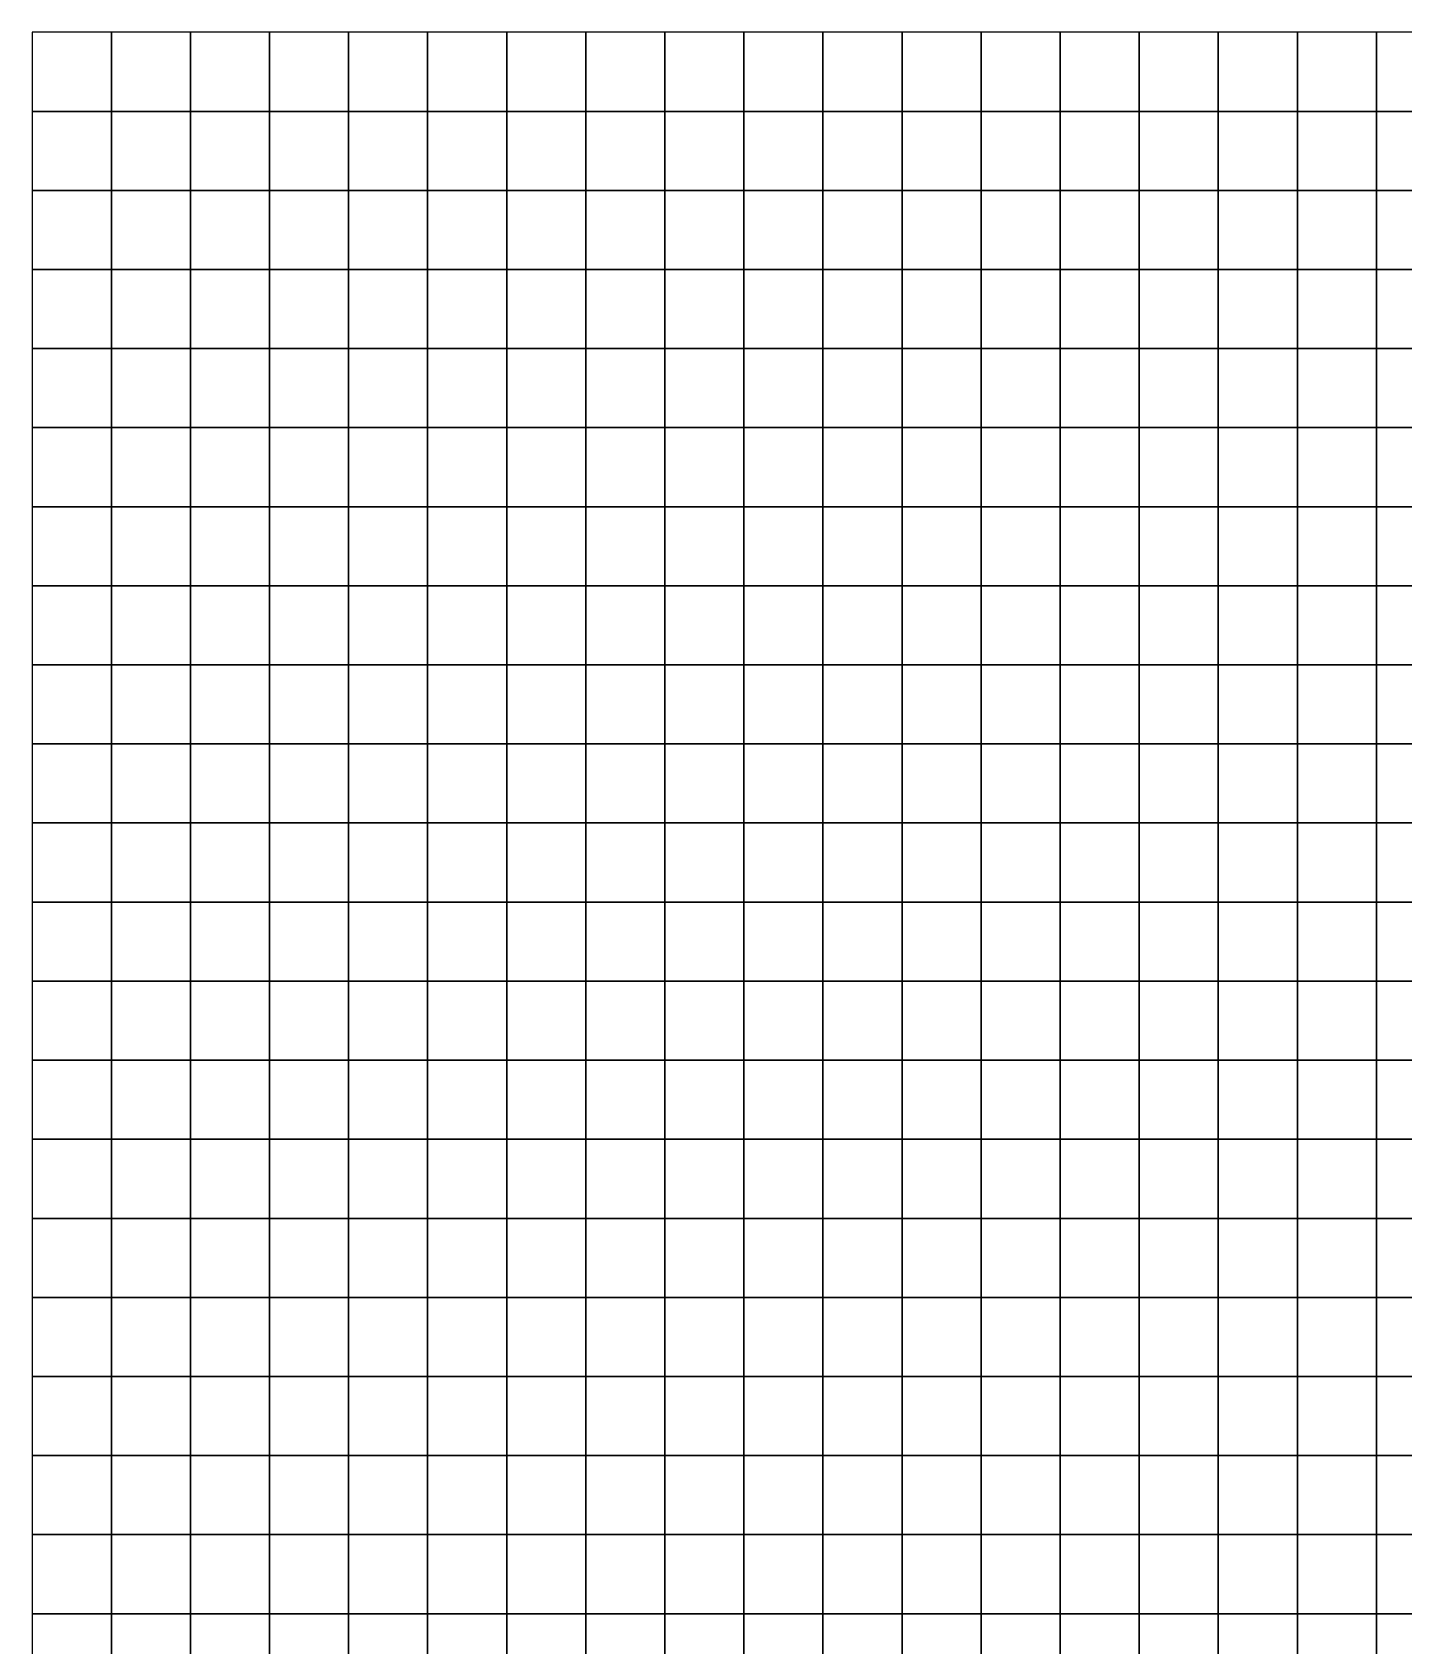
# Model space of a CAD drawing. Header units: metres. Extents: x 0 to 700, y 0 to 800.
# Drawn here: x 0 to 173.4, y 596 to 800 of the extents above; entities that cross this region are included whole.
import ezdxf

# ---------------------------------------------------------------- set-up
doc = ezdxf.new("R2010")
doc.units = ezdxf.units.M

msp = doc.modelspace()

# ---------------------------------------------------------------- linework, layer by layer
at = {"layer": 'C2'}
for points in [[(0, 790, -323.07), (10, 790, -322.09), (10, 800, -317.81), (0, 800, -318.7)], [(10, 790, -322.09), (20, 790, -321.39), (20, 800, -317.08), (10, 800, -317.81)], [(20, 790, -321.39), (30, 790, -320.22), (30, 800, -316.12), (20, 800, -317.08)], [(30, 790, -320.22), (40, 790, -318.38), (40, 800, -314.7), (30, 800, -316.12)], [(40, 790, -318.38), (50, 790, -317.41), (50, 800, -314.04), (40, 800, -314.7)], [(50, 790, -317.41), (60, 790, -318.21), (60, 800, -314.97), (50, 800, -314.04)], [(60, 790, -318.21), (70, 790, -319.99), (70, 800, -316.62), (60, 800, -314.97)], [(70, 790, -319.99), (80, 790, -320.83), (80, 800, -317.73), (70, 800, -316.62)], [(80, 790, -320.83), (90, 790, -321.17), (90, 800, -318.7), (80, 800, -317.73)], [(90, 790, -321.17), (100, 790, -322.28), (100, 800, -320.31), (90, 800, -318.7)], [(100, 790, -322.28), (110, 790, -324.75), (110, 800, -322.98), (100, 800, -320.31)], [(110, 790, -324.75), (120, 790, -327.83), (120, 800, -326.14), (110, 800, -322.98)], [(120, 790, -327.83), (130, 790, -329.39), (130, 800, -328.05), (120, 800, -326.14)], [(130, 790, -329.39), (140, 790, -329.65), (140, 800, -329.06), (130, 800, -328.05)], [(140, 790, -329.65), (150, 790, -330.31), (150, 800, -330.25), (140, 800, -329.06)], [(150, 790, -330.31), (160, 790, -331.48), (160, 800, -331.71), (150, 800, -330.25)], [(160, 790, -331.48), (170, 790, -332.62), (170, 800, -333.09), (160, 800, -331.71)], [(170, 790, -332.62), (180, 790, -332.88), (180, 800, -333.61), (170, 800, -333.09)], [(0, 780, -326.43), (10, 780, -325.49), (10, 790, -322.09), (0, 790, -323.07)], [(10, 780, -325.49), (20, 780, -324.78), (20, 790, -321.39), (10, 790, -322.09)], [(20, 780, -324.78), (30, 780, -323.49), (30, 790, -320.22), (20, 790, -321.39)], [(30, 780, -323.49), (40, 780, -321.44), (40, 790, -318.38), (30, 790, -320.22)], [(40, 780, -321.44), (50, 780, -320.14), (50, 790, -317.41), (40, 790, -318.38)], [(50, 780, -320.14), (60, 780, -320.52), (60, 790, -318.21), (50, 790, -317.41)], [(60, 780, -320.52), (70, 780, -321.88), (70, 790, -319.99), (60, 790, -318.21)], [(70, 780, -321.88), (80, 780, -322.34), (80, 790, -320.83), (70, 790, -319.99)], [(80, 780, -322.34), (90, 780, -322.22), (90, 790, -321.17), (80, 790, -320.83)], [(90, 780, -322.22), (100, 780, -322.88), (100, 790, -322.28), (90, 790, -321.17)], [(100, 780, -322.88), (110, 780, -324.94), (110, 790, -324.75), (100, 790, -322.28)], [(110, 780, -324.94), (120, 780, -328.07), (120, 790, -327.83), (110, 790, -324.75)], [(120, 780, -328.07), (130, 780, -329.34), (130, 790, -329.39), (120, 790, -327.83)], [(130, 780, -329.34), (140, 780, -329.29), (140, 790, -329.65), (130, 790, -329.39)], [(140, 780, -329.29), (150, 780, -329.58), (150, 790, -330.31), (140, 790, -329.65)], [(150, 780, -329.58), (160, 780, -330.46), (160, 790, -331.48), (150, 790, -330.31)], [(160, 780, -330.46), (170, 780, -331.45), (170, 790, -332.62), (160, 790, -331.48)], [(170, 780, -331.45), (180, 780, -331.56), (180, 790, -332.88), (170, 790, -332.62)], [(0, 770, -330.82), (10, 770, -329.79), (10, 780, -325.49), (0, 780, -326.43)], [(10, 770, -329.79), (20, 770, -329.12), (20, 780, -324.78), (10, 780, -325.49)], [(20, 770, -329.12), (30, 770, -327.64), (30, 780, -323.49), (20, 780, -324.78)], [(30, 770, -327.64), (40, 770, -325.18), (40, 780, -321.44), (30, 780, -323.49)], [(40, 770, -325.18), (50, 770, -323.54), (50, 780, -320.14), (40, 780, -321.44)], [(50, 770, -323.54), (60, 770, -323.72), (60, 780, -320.52), (50, 780, -320.14)], [(60, 770, -323.72), (70, 770, -325.09), (70, 780, -321.88), (60, 780, -320.52)], [(70, 770, -325.09), (80, 770, -325.22), (80, 780, -322.34), (70, 780, -321.88)], [(80, 770, -325.22), (90, 770, -324.48), (90, 780, -322.22), (80, 780, -322.34)], [(90, 770, -324.48), (100, 770, -324.69), (100, 780, -322.88), (90, 780, -322.22)], [(100, 770, -324.69), (110, 770, -326.51), (110, 780, -324.94), (100, 780, -322.88)], [(110, 770, -326.51), (120, 770, -329.59), (120, 780, -328.07), (110, 780, -324.94)], [(120, 770, -329.59), (130, 770, -330.57), (130, 780, -329.34), (120, 780, -328.07)], [(130, 770, -330.57), (140, 770, -329.88), (140, 780, -329.29), (130, 780, -329.34)], [(140, 770, -329.88), (150, 770, -329.68), (150, 780, -329.58), (140, 780, -329.29)], [(150, 770, -329.68), (160, 770, -330.16), (160, 780, -330.46), (150, 780, -329.58)], [(160, 770, -330.16), (170, 770, -330.84), (170, 780, -331.45), (160, 780, -330.46)], [(170, 770, -330.84), (180, 770, -330.63), (180, 780, -331.56), (170, 780, -331.45)], [(0, 760, -334.93), (10, 760, -333.85), (10, 770, -329.79), (0, 770, -330.82)], [(10, 760, -333.85), (20, 760, -333.24), (20, 770, -329.12), (10, 770, -329.79)], [(20, 760, -333.24), (30, 760, -331.61), (30, 770, -327.64), (20, 770, -329.12)], [(30, 760, -331.61), (40, 760, -328.76), (40, 770, -325.18), (30, 770, -327.64)], [(40, 760, -328.76), (50, 760, -326.82), (50, 770, -323.54), (40, 770, -325.18)], [(50, 760, -326.82), (60, 760, -326.87), (60, 770, -323.72), (50, 770, -323.54)], [(60, 760, -326.87), (70, 760, -328.24), (70, 770, -325.09), (60, 770, -323.72)], [(70, 760, -328.24), (80, 760, -328.1), (80, 770, -325.22), (70, 770, -325.09)], [(80, 760, -328.1), (90, 760, -326.88), (90, 770, -324.48), (80, 770, -325.22)], [(90, 760, -326.88), (100, 760, -326.76), (100, 770, -324.69), (90, 770, -324.48)], [(100, 760, -326.76), (110, 760, -328.46), (110, 770, -326.51), (100, 770, -324.69)], [(110, 760, -328.46), (120, 760, -331.5), (120, 770, -329.59), (110, 770, -326.51)], [(120, 760, -331.5), (130, 760, -332.25), (130, 770, -330.57), (120, 770, -329.59)], [(130, 760, -332.25), (140, 760, -331.07), (140, 770, -329.88), (130, 770, -330.57)], [(140, 760, -331.07), (150, 760, -330.4), (150, 770, -329.68), (140, 770, -329.88)], [(150, 760, -330.4), (160, 760, -330.39), (160, 770, -330.16), (150, 770, -329.68)], [(160, 760, -330.39), (170, 760, -330.57), (170, 770, -330.84), (160, 770, -330.16)], [(170, 760, -330.57), (180, 760, -329.92), (180, 770, -330.63), (170, 770, -330.84)], [(0, 750, -335.58), (10, 750, -334.79), (10, 760, -333.85), (0, 760, -334.93)], [(10, 750, -334.79), (20, 750, -334.62), (20, 760, -333.24), (10, 760, -333.85)], [(20, 750, -334.62), (30, 750, -333.22), (30, 760, -331.61), (20, 760, -333.24)], [(30, 750, -333.22), (40, 750, -330.43), (40, 760, -328.76), (30, 760, -331.61)], [(40, 750, -330.43), (50, 750, -328.4), (50, 760, -326.82), (40, 760, -328.76)], [(50, 750, -328.4), (60, 750, -328.28), (60, 760, -326.87), (50, 760, -326.82)], [(60, 750, -328.28), (70, 750, -329.54), (70, 760, -328.24), (60, 760, -326.87)], [(70, 750, -329.54), (80, 750, -329.06), (80, 760, -328.1), (70, 760, -328.24)], [(80, 750, -329.06), (90, 750, -327.49), (90, 760, -326.88), (80, 760, -328.1)], [(90, 750, -327.49), (100, 750, -327.25), (100, 760, -326.76), (90, 760, -326.88)], [(100, 750, -327.25), (110, 750, -328.95), (110, 760, -328.46), (100, 760, -326.76)], [(110, 750, -328.95), (120, 750, -332.05), (120, 760, -331.5), (110, 760, -328.46)], [(120, 750, -332.05), (130, 750, -332.77), (130, 760, -332.25), (120, 760, -331.5)], [(130, 750, -332.77), (140, 750, -331.45), (140, 760, -331.07), (130, 760, -332.25)], [(140, 750, -331.45), (150, 750, -330.68), (150, 760, -330.4), (140, 760, -331.07)], [(150, 750, -330.68), (160, 750, -330.33), (160, 760, -330.39), (150, 760, -330.4)], [(160, 750, -330.33), (170, 750, -330.09), (170, 760, -330.57), (160, 760, -330.39)], [(170, 750, -330.09), (180, 750, -329.07), (180, 760, -329.92), (170, 760, -330.57)], [(0, 740, -334.56), (10, 740, -334.02), (10, 750, -334.79), (0, 750, -335.58)], [(10, 740, -334.02), (20, 740, -334.23), (20, 750, -334.62), (10, 750, -334.79)], [(20, 740, -334.23), (30, 740, -333.05), (30, 750, -333.22), (20, 750, -334.62)], [(30, 740, -333.05), (40, 740, -330.55), (40, 750, -330.43), (30, 750, -333.22)], [(40, 740, -330.55), (50, 740, -328.61), (50, 750, -328.4), (40, 750, -330.43)], [(50, 740, -328.61), (60, 740, -328.32), (60, 750, -328.28), (50, 750, -328.4)], [(60, 740, -328.32), (70, 740, -329.32), (70, 750, -329.54), (60, 750, -328.28)], [(70, 740, -329.32), (80, 740, -328.64), (80, 750, -329.06), (70, 750, -329.54)], [(80, 740, -328.64), (90, 740, -326.9), (90, 750, -327.49), (80, 750, -329.06)], [(90, 740, -326.9), (100, 740, -326.66), (100, 750, -327.25), (90, 750, -327.49)], [(100, 740, -326.66), (110, 740, -328.2), (110, 750, -328.95), (100, 750, -327.25)], [(110, 740, -328.2), (120, 740, -331.34), (120, 750, -332.05), (110, 750, -328.95)], [(120, 740, -331.34), (130, 740, -332), (130, 750, -332.77), (120, 750, -332.05)], [(130, 740, -332), (140, 740, -330.72), (140, 750, -331.45), (130, 750, -332.77)], [(140, 740, -330.72), (150, 740, -329.96), (150, 750, -330.68), (140, 750, -331.45)], [(150, 740, -329.96), (160, 740, -329.36), (160, 750, -330.33), (150, 750, -330.68)], [(160, 740, -329.36), (170, 740, -328.88), (170, 750, -330.09), (160, 750, -330.33)], [(170, 740, -328.88), (180, 740, -327.64), (180, 750, -329.07), (170, 750, -330.09)], [(0, 730, -331.77), (10, 730, -331.35), (10, 740, -334.02), (0, 740, -334.56)], [(10, 730, -331.35), (20, 730, -331.5), (20, 740, -334.23), (10, 740, -334.02)], [(20, 730, -331.5), (30, 730, -330.49), (30, 740, -333.05), (20, 740, -334.23)], [(30, 730, -330.49), (40, 730, -328.38), (40, 740, -330.55), (30, 740, -333.05)], [(40, 730, -328.38), (50, 730, -326.67), (50, 740, -328.61), (40, 740, -330.55)], [(50, 730, -326.67), (60, 730, -326.22), (60, 740, -328.32), (50, 740, -328.61)], [(60, 730, -326.22), (70, 730, -327.17), (70, 740, -329.32), (60, 740, -328.32)], [(70, 730, -327.17), (80, 730, -326.5), (80, 740, -328.64), (70, 740, -329.32)], [(80, 730, -326.5), (90, 730, -325.12), (90, 740, -326.9), (80, 740, -328.64)], [(90, 730, -325.12), (100, 730, -325.01), (100, 740, -326.66), (90, 740, -326.9)], [(100, 730, -325.01), (110, 730, -326.29), (110, 740, -328.2), (100, 740, -326.66)], [(110, 730, -326.29), (120, 730, -329.54), (120, 740, -331.34), (110, 740, -328.2)], [(120, 730, -329.54), (130, 730, -330.12), (130, 740, -332), (120, 740, -331.34)], [(130, 730, -330.12), (140, 730, -328.77), (140, 740, -330.72), (130, 740, -332)], [(140, 730, -328.77), (150, 730, -328.12), (150, 740, -329.96), (140, 740, -330.72)], [(150, 730, -328.12), (160, 730, -327.42), (160, 740, -329.36), (150, 740, -329.96)], [(160, 730, -327.42), (170, 730, -326.92), (170, 740, -328.88), (160, 740, -329.36)], [(170, 730, -326.92), (180, 730, -325.68), (180, 740, -327.64), (170, 740, -328.88)], [(0, 720, -328.87), (10, 720, -328.64), (10, 730, -331.35), (0, 730, -331.77)], [(10, 720, -328.64), (20, 720, -329), (20, 730, -331.5), (10, 730, -331.35)], [(20, 720, -329), (30, 720, -328.26), (30, 730, -330.49), (20, 730, -331.5)], [(30, 720, -328.26), (40, 720, -326.63), (40, 730, -328.38), (30, 730, -330.49)], [(40, 720, -326.63), (50, 720, -325.27), (50, 730, -326.67), (40, 730, -328.38)], [(50, 720, -325.27), (60, 720, -324.97), (60, 730, -326.22), (50, 730, -326.67)], [(60, 720, -324.97), (70, 720, -325.92), (70, 730, -327.17), (60, 730, -326.22)], [(70, 720, -325.92), (80, 720, -325.36), (80, 730, -326.5), (70, 730, -327.17)], [(80, 720, -325.36), (90, 720, -324.2), (90, 730, -325.12), (80, 730, -326.5)], [(90, 720, -324.2), (100, 720, -324.26), (100, 730, -325.01), (90, 730, -325.12)], [(100, 720, -324.26), (110, 720, -325.45), (110, 730, -326.29), (100, 730, -325.01)], [(110, 720, -325.45), (120, 720, -328.67), (120, 730, -329.54), (110, 730, -326.29)], [(120, 720, -328.67), (130, 720, -329.27), (130, 730, -330.12), (120, 730, -329.54)], [(130, 720, -329.27), (140, 720, -328.04), (140, 730, -328.77), (130, 730, -330.12)], [(140, 720, -328.04), (150, 720, -327.43), (150, 730, -328.12), (140, 730, -328.77)], [(150, 720, -327.43), (160, 720, -326.59), (160, 730, -327.42), (150, 730, -328.12)], [(160, 720, -326.59), (170, 720, -325.99), (170, 730, -326.92), (160, 730, -327.42)], [(170, 720, -325.99), (180, 720, -324.66), (180, 730, -325.68), (170, 730, -326.92)], [(0, 710, -326.83), (10, 710, -326.7), (10, 720, -328.64), (0, 720, -328.87)], [(10, 710, -326.7), (20, 710, -327.29), (20, 720, -329), (10, 720, -328.64)], [(20, 710, -327.29), (30, 710, -326.85), (30, 720, -328.26), (20, 720, -329)], [(30, 710, -326.85), (40, 710, -325.6), (40, 720, -326.63), (30, 720, -328.26)], [(40, 710, -325.6), (50, 710, -324.78), (50, 720, -325.27), (40, 720, -326.63)], [(50, 710, -324.78), (60, 710, -325.06), (60, 720, -324.97), (50, 720, -325.27)], [(60, 710, -325.06), (70, 710, -326.61), (70, 720, -325.92), (60, 720, -324.97)], [(70, 710, -326.61), (80, 710, -326.37), (80, 720, -325.36), (70, 720, -325.92)], [(80, 710, -326.37), (90, 710, -325.43), (90, 720, -324.2), (80, 720, -325.36)], [(90, 710, -325.43), (100, 710, -325.65), (100, 720, -324.26), (90, 720, -324.2)], [(100, 710, -325.65), (110, 710, -326.92), (110, 720, -325.45), (100, 720, -324.26)], [(110, 710, -326.92), (120, 710, -329.81), (120, 720, -328.67), (110, 720, -325.45)], [(120, 710, -329.81), (130, 710, -330.34), (130, 720, -329.27), (120, 720, -328.67)], [(130, 710, -330.34), (140, 710, -328.94), (140, 720, -328.04), (130, 720, -329.27)], [(140, 710, -328.94), (150, 710, -328.21), (150, 720, -327.43), (140, 720, -328.04)], [(150, 710, -328.21), (160, 710, -327.17), (160, 720, -326.59), (150, 720, -327.43)], [(160, 710, -327.17), (170, 710, -326.22), (170, 720, -325.99), (160, 720, -326.59)], [(170, 710, -326.22), (180, 710, -324.59), (180, 720, -324.66), (170, 720, -325.99)], [(0, 700, -323.54), (10, 700, -323.6), (10, 710, -326.7), (0, 710, -326.83)], [(10, 700, -323.6), (20, 700, -324.41), (20, 710, -327.29), (10, 710, -326.7)], [(20, 700, -324.41), (30, 700, -324.41), (30, 710, -326.85), (20, 710, -327.29)], [(30, 700, -324.41), (40, 700, -323.81), (40, 710, -325.6), (30, 710, -326.85)], [(40, 700, -323.81), (50, 700, -323.6), (50, 710, -324.78), (40, 710, -325.6)], [(50, 700, -323.6), (60, 700, -324.33), (60, 710, -325.06), (50, 710, -324.78)], [(60, 700, -324.33), (70, 700, -326.05), (70, 710, -326.61), (60, 710, -325.06)], [(70, 700, -326.05), (80, 700, -326.22), (80, 710, -326.37), (70, 710, -326.61)], [(80, 700, -326.22), (90, 700, -325.69), (90, 710, -325.43), (80, 710, -326.37)], [(90, 700, -325.69), (100, 700, -326.11), (100, 710, -325.65), (90, 710, -325.43)], [(100, 700, -326.11), (110, 700, -327.34), (110, 710, -326.92), (100, 710, -325.65)], [(110, 700, -327.34), (120, 700, -329.94), (120, 710, -329.81), (110, 710, -326.92)], [(120, 700, -329.94), (130, 700, -330.48), (130, 710, -330.34), (120, 710, -329.81)], [(130, 700, -330.48), (140, 700, -329.35), (140, 710, -328.94), (130, 710, -330.34)], [(140, 700, -329.35), (150, 700, -328.63), (150, 710, -328.21), (140, 710, -328.94)], [(150, 700, -328.63), (160, 700, -327.53), (160, 710, -327.17), (150, 710, -328.21)], [(160, 700, -327.53), (170, 700, -326.34), (170, 710, -326.22), (160, 710, -327.17)], [(170, 700, -326.34), (180, 700, -324.63), (180, 710, -324.59), (170, 710, -326.22)], [(0, 690, -320.28), (10, 690, -320.51), (10, 700, -323.6), (0, 700, -323.54)], [(10, 690, -320.51), (20, 690, -321.49), (20, 700, -324.41), (10, 700, -323.6)], [(20, 690, -321.49), (30, 690, -321.84), (30, 700, -324.41), (20, 700, -324.41)], [(30, 690, -321.84), (40, 690, -321.83), (40, 700, -323.81), (30, 700, -324.41)], [(40, 690, -321.83), (50, 690, -322.18), (50, 700, -323.6), (40, 700, -323.81)], [(50, 690, -322.18), (60, 690, -323.27), (60, 700, -324.33), (50, 700, -323.6)], [(60, 690, -323.27), (70, 690, -325.22), (70, 700, -326.05), (60, 700, -324.33)], [(70, 690, -325.22), (80, 690, -325.72), (80, 700, -326.22), (70, 700, -326.05)], [(80, 690, -325.72), (90, 690, -325.51), (90, 700, -325.69), (80, 700, -326.22)], [(90, 690, -325.51), (100, 690, -326.05), (100, 700, -326.11), (90, 700, -325.69)], [(100, 690, -326.05), (110, 690, -327.16), (110, 700, -327.34), (100, 700, -326.11)], [(110, 690, -327.16), (120, 690, -329.55), (120, 700, -329.94), (110, 700, -327.34)], [(120, 690, -329.55), (130, 690, -330.12), (130, 700, -330.48), (120, 700, -329.94)], [(130, 690, -330.12), (140, 690, -329.16), (140, 700, -329.35), (130, 700, -330.48)], [(140, 690, -329.16), (150, 690, -328.55), (150, 700, -328.63), (140, 700, -329.35)], [(150, 690, -328.55), (160, 690, -327.58), (160, 700, -327.53), (150, 700, -328.63)], [(160, 690, -327.58), (170, 690, -326.37), (170, 700, -326.34), (160, 700, -327.53)], [(170, 690, -326.37), (180, 690, -324.86), (180, 700, -324.63), (170, 700, -326.34)], [(0, 680, -316.78), (10, 680, -317.17), (10, 690, -320.51), (0, 690, -320.28)], [(10, 680, -317.17), (20, 680, -318.36), (20, 690, -321.49), (10, 690, -320.51)], [(20, 680, -318.36), (30, 680, -318.99), (30, 690, -321.84), (20, 690, -321.49)], [(30, 680, -318.99), (40, 680, -319.54), (40, 690, -321.83), (30, 690, -321.84)], [(40, 680, -319.54), (50, 680, -320.45), (50, 690, -322.18), (40, 690, -321.83)], [(50, 680, -320.45), (60, 680, -321.86), (60, 690, -323.27), (50, 690, -322.18)], [(60, 680, -321.86), (70, 680, -324.07), (70, 690, -325.22), (60, 690, -323.27)], [(70, 680, -324.07), (80, 680, -324.94), (80, 690, -325.72), (70, 690, -325.22)], [(80, 680, -324.94), (90, 680, -325.05), (90, 690, -325.51), (80, 690, -325.72)], [(90, 680, -325.05), (100, 680, -325.83), (100, 690, -326.05), (90, 690, -325.51)], [(100, 680, -325.83), (110, 680, -326.85), (110, 690, -327.16), (100, 690, -326.05)], [(110, 680, -326.85), (120, 680, -329.06), (120, 690, -329.55), (110, 690, -327.16)], [(120, 680, -329.06), (130, 680, -329.71), (130, 690, -330.12), (120, 690, -329.55)], [(130, 680, -329.71), (140, 680, -328.94), (140, 690, -329.16), (130, 690, -330.12)], [(140, 680, -328.94), (150, 680, -328.6), (150, 690, -328.55), (140, 690, -329.16)], [(150, 680, -328.6), (160, 680, -327.99), (160, 690, -327.58), (150, 690, -328.55)], [(160, 680, -327.99), (170, 680, -326.84), (170, 690, -326.37), (160, 690, -327.58)], [(170, 680, -326.84), (180, 680, -325.79), (180, 690, -324.86), (170, 690, -326.37)], [(0, 670, -314.64), (10, 670, -315.08), (10, 680, -317.17), (0, 680, -316.78)], [(10, 670, -315.08), (20, 670, -316.3), (20, 680, -318.36), (10, 680, -317.17)], [(20, 670, -316.3), (30, 670, -317.11), (30, 680, -318.99), (20, 680, -318.36)], [(30, 670, -317.11), (40, 670, -318.05), (40, 680, -319.54), (30, 680, -318.99)], [(40, 670, -318.05), (50, 670, -319.41), (50, 680, -320.45), (40, 680, -319.54)], [(50, 670, -319.41), (60, 670, -321.12), (60, 680, -321.86), (50, 680, -320.45)], [(60, 670, -321.12), (70, 670, -323.51), (70, 680, -324.07), (60, 680, -321.86)], [(70, 670, -323.51), (80, 670, -324.77), (80, 680, -324.94), (70, 680, -324.07)], [(80, 670, -324.77), (90, 670, -325.33), (90, 680, -325.05), (80, 680, -324.94)], [(90, 670, -325.33), (100, 670, -326.4), (100, 680, -325.83), (90, 680, -325.05)], [(100, 670, -326.4), (110, 670, -327.46), (110, 680, -326.85), (100, 680, -325.83)], [(110, 670, -327.46), (120, 670, -329.46), (120, 680, -329.06), (110, 680, -326.85)], [(120, 670, -329.46), (130, 670, -330.21), (130, 680, -329.71), (120, 680, -329.06)], [(130, 670, -330.21), (140, 670, -329.75), (140, 680, -328.94), (130, 680, -329.71)], [(140, 670, -329.75), (150, 670, -329.55), (150, 680, -328.6), (140, 680, -328.94)], [(150, 670, -329.55), (160, 670, -329.02), (160, 680, -327.99), (150, 680, -328.6)], [(160, 670, -329.02), (170, 670, -327.74), (170, 680, -326.84), (160, 680, -327.99)], [(170, 670, -327.74), (180, 670, -326.87), (180, 680, -325.79), (170, 680, -326.84)], [(0, 660, -314.19), (10, 660, -314.77), (10, 670, -315.08), (0, 670, -314.64)], [(10, 660, -314.77), (20, 660, -316.21), (20, 670, -316.3), (10, 670, -315.08)], [(20, 660, -316.21), (30, 660, -317.26), (30, 670, -317.11), (20, 670, -316.3)], [(30, 660, -317.26), (40, 660, -318.48), (40, 670, -318.05), (30, 670, -317.11)], [(40, 660, -318.48), (50, 660, -320.17), (50, 670, -319.41), (40, 670, -318.05)], [(50, 660, -320.17), (60, 660, -322.2), (60, 670, -321.12), (50, 670, -319.41)], [(60, 660, -322.2), (70, 660, -324.57), (70, 670, -323.51), (60, 670, -321.12)], [(70, 660, -324.57), (80, 660, -326.08), (80, 670, -324.77), (70, 670, -323.51)], [(80, 660, -326.08), (90, 660, -326.83), (90, 670, -325.33), (80, 670, -324.77)], [(90, 660, -326.83), (100, 660, -328.08), (100, 670, -326.4), (90, 670, -325.33)], [(100, 660, -328.08), (110, 660, -329.31), (110, 670, -327.46), (100, 670, -326.4)], [(110, 660, -329.31), (120, 660, -330.94), (120, 670, -329.46), (110, 670, -327.46)], [(120, 660, -330.94), (130, 660, -331.85), (130, 670, -330.21), (120, 670, -329.46)], [(130, 660, -331.85), (140, 660, -331.79), (140, 670, -329.75), (130, 670, -330.21)], [(140, 660, -331.79), (150, 660, -331.57), (150, 670, -329.55), (140, 670, -329.75)], [(150, 660, -331.57), (160, 660, -330.93), (160, 670, -329.02), (150, 670, -329.55)], [(160, 660, -330.93), (170, 660, -329.32), (170, 670, -327.74), (160, 670, -329.02)], [(170, 660, -329.32), (180, 660, -328.28), (180, 670, -326.87), (170, 670, -327.74)], [(0, 650, -313.59), (10, 650, -314.13), (10, 660, -314.77), (0, 660, -314.19)], [(10, 650, -314.13), (20, 650, -315.49), (20, 660, -316.21), (10, 660, -314.77)], [(20, 650, -315.49), (30, 650, -316.62), (30, 660, -317.26), (20, 660, -316.21)], [(30, 650, -316.62), (40, 650, -317.97), (40, 660, -318.48), (30, 660, -317.26)], [(40, 650, -317.97), (50, 650, -319.83), (50, 660, -320.17), (40, 660, -318.48)], [(50, 650, -319.83), (60, 650, -321.98), (60, 660, -322.2), (50, 660, -320.17)], [(60, 650, -321.98), (70, 650, -324.4), (70, 660, -324.57), (60, 660, -322.2)], [(70, 650, -324.4), (80, 650, -326.17), (80, 660, -326.08), (70, 660, -324.57)], [(80, 650, -326.17), (90, 650, -327.24), (90, 660, -326.83), (80, 660, -326.08)], [(90, 650, -327.24), (100, 650, -328.67), (100, 660, -328.08), (90, 660, -326.83)], [(100, 650, -328.67), (110, 650, -329.99), (110, 660, -329.31), (100, 660, -328.08)], [(110, 650, -329.99), (120, 650, -331.48), (120, 660, -330.94), (110, 660, -329.31)], [(120, 650, -331.48), (130, 650, -332.48), (130, 660, -331.85), (120, 660, -330.94)], [(130, 650, -332.48), (140, 650, -332.6), (140, 660, -331.79), (130, 660, -331.85)], [(140, 650, -332.6), (150, 650, -332.44), (150, 660, -331.57), (140, 660, -331.79)], [(150, 650, -332.44), (160, 650, -331.77), (160, 660, -330.93), (150, 660, -331.57)], [(160, 650, -331.77), (170, 650, -329.95), (170, 660, -329.32), (160, 660, -330.93)], [(170, 650, -329.95), (180, 650, -328.87), (180, 660, -328.28), (170, 660, -329.32)], [(0, 640, -312.77), (10, 640, -313.17), (10, 650, -314.13), (0, 650, -313.59)], [(10, 640, -313.17), (20, 640, -314.46), (20, 650, -315.49), (10, 650, -314.13)], [(20, 640, -314.46), (30, 640, -315.46), (30, 650, -316.62), (20, 650, -315.49)], [(30, 640, -315.46), (40, 640, -316.68), (40, 650, -317.97), (30, 650, -316.62)], [(40, 640, -316.68), (50, 640, -318.53), (50, 650, -319.83), (40, 650, -317.97)], [(50, 640, -318.53), (60, 640, -320.66), (60, 650, -321.98), (50, 650, -319.83)], [(60, 640, -320.66), (70, 640, -323.22), (70, 650, -324.4), (60, 650, -321.98)], [(70, 640, -323.22), (80, 640, -325.14), (80, 650, -326.17), (70, 650, -324.4)], [(80, 640, -325.14), (90, 640, -326.31), (90, 650, -327.24), (80, 650, -326.17)], [(90, 640, -326.31), (100, 640, -327.87), (100, 650, -328.67), (90, 650, -327.24)], [(100, 640, -327.87), (110, 640, -329.35), (110, 650, -329.99), (100, 650, -328.67)], [(110, 640, -329.35), (120, 640, -331.03), (120, 650, -331.48), (110, 650, -329.99)], [(120, 640, -331.03), (130, 640, -332.19), (130, 650, -332.48), (120, 650, -331.48)], [(130, 640, -332.19), (140, 640, -332.37), (140, 650, -332.6), (130, 650, -332.48)], [(140, 640, -332.37), (150, 640, -332.32), (150, 650, -332.44), (140, 650, -332.6)], [(150, 640, -332.32), (160, 640, -331.78), (160, 650, -331.77), (150, 650, -332.44)], [(160, 640, -331.78), (170, 640, -329.9), (170, 650, -329.95), (160, 650, -331.77)], [(170, 640, -329.9), (180, 640, -329.01), (180, 650, -328.87), (170, 650, -329.95)], [(0, 630, -310.39), (10, 630, -310.84), (10, 640, -313.17), (0, 640, -312.77)], [(10, 630, -310.84), (20, 630, -312.37), (20, 640, -314.46), (10, 640, -313.17)], [(20, 630, -312.37), (30, 630, -313.35), (30, 640, -315.46), (20, 640, -314.46)], [(30, 630, -313.35), (40, 630, -314.6), (40, 640, -316.68), (30, 640, -315.46)], [(40, 630, -314.6), (50, 630, -316.4), (50, 640, -318.53), (40, 640, -316.68)], [(50, 630, -316.4), (60, 630, -318.43), (60, 640, -320.66), (50, 640, -318.53)], [(60, 630, -318.43), (70, 630, -321.22), (70, 640, -323.22), (60, 640, -320.66)], [(70, 630, -321.22), (80, 630, -323.22), (80, 640, -325.14), (70, 640, -323.22)], [(80, 630, -323.22), (90, 630, -324.29), (90, 640, -326.31), (80, 640, -325.14)], [(90, 630, -324.29), (100, 630, -326.04), (100, 640, -327.87), (90, 640, -326.31)], [(100, 630, -326.04), (110, 630, -327.63), (110, 640, -329.35), (100, 640, -327.87)], [(110, 630, -327.63), (120, 630, -329.68), (120, 640, -331.03), (110, 640, -329.35)], [(120, 630, -329.68), (130, 630, -330.96), (130, 640, -332.19), (120, 640, -331.03)], [(130, 630, -330.96), (140, 630, -331.05), (140, 640, -332.37), (130, 640, -332.19)], [(140, 630, -331.05), (150, 630, -331.25), (150, 640, -332.32), (140, 640, -332.37)], [(150, 630, -331.25), (160, 630, -331.01), (160, 640, -331.78), (150, 640, -332.32)], [(160, 630, -331.01), (170, 630, -329.21), (170, 640, -329.9), (160, 640, -331.78)], [(170, 630, -329.21), (180, 630, -328.72), (180, 640, -329.01), (170, 640, -329.9)], [(0, 620, -309.8), (10, 620, -310.14), (10, 630, -310.84), (0, 630, -310.39)], [(10, 620, -310.14), (20, 620, -311.61), (20, 630, -312.37), (10, 630, -310.84)], [(20, 620, -311.61), (30, 620, -312.45), (30, 630, -313.35), (20, 630, -312.37)], [(30, 620, -312.45), (40, 620, -313.57), (40, 630, -314.6), (30, 630, -313.35)], [(40, 620, -313.57), (50, 620, -315.36), (50, 630, -316.4), (40, 630, -314.6)], [(50, 620, -315.36), (60, 620, -317.44), (60, 630, -318.43), (50, 630, -316.4)], [(60, 620, -317.44), (70, 620, -320.39), (70, 630, -321.22), (60, 630, -318.43)], [(70, 620, -320.39), (80, 620, -322.47), (80, 630, -323.22), (70, 630, -321.22)], [(80, 620, -322.47), (90, 620, -323.57), (90, 630, -324.29), (80, 630, -323.22)], [(90, 620, -323.57), (100, 620, -325.39), (100, 630, -326.04), (90, 630, -324.29)], [(100, 620, -325.39), (110, 620, -327.06), (110, 630, -327.63), (100, 630, -326.04)], [(110, 620, -327.06), (120, 620, -329.21), (120, 630, -329.68), (110, 630, -327.63)], [(120, 620, -329.21), (130, 620, -330.49), (130, 630, -330.96), (120, 630, -329.68)], [(130, 620, -330.49), (140, 620, -330.4), (140, 630, -331.05), (130, 630, -330.96)], [(140, 620, -330.4), (150, 620, -330.44), (150, 630, -331.25), (140, 630, -331.05)], [(150, 620, -330.44), (160, 620, -330.02), (160, 630, -331.01), (150, 630, -331.25)], [(160, 620, -330.02), (170, 620, -328.09), (170, 630, -329.21), (160, 630, -331.01)], [(170, 620, -328.09), (180, 620, -327.43), (180, 630, -328.72), (170, 630, -329.21)], [(0, 610, -309.9), (10, 610, -310.12), (10, 620, -310.14), (0, 620, -309.8)], [(10, 610, -310.12), (20, 610, -311.41), (20, 620, -311.61), (10, 620, -310.14)], [(20, 610, -311.41), (30, 610, -312.23), (30, 620, -312.45), (20, 620, -311.61)], [(30, 610, -312.23), (40, 610, -313.33), (40, 620, -313.57), (30, 620, -312.45)], [(40, 610, -313.33), (50, 610, -315.22), (50, 620, -315.36), (40, 620, -313.57)], [(50, 610, -315.22), (60, 610, -317.54), (60, 620, -317.44), (50, 620, -315.36)], [(60, 610, -317.54), (70, 610, -320.71), (70, 620, -320.39), (60, 620, -317.44)], [(70, 610, -320.71), (80, 610, -322.93), (80, 620, -322.47), (70, 620, -320.39)], [(80, 610, -322.93), (90, 610, -324.15), (90, 620, -323.57), (80, 620, -322.47)], [(90, 610, -324.15), (100, 610, -325.94), (100, 620, -325.39), (90, 620, -323.57)], [(100, 610, -325.94), (110, 610, -327.58), (110, 620, -327.06), (100, 620, -325.39)], [(110, 610, -327.58), (120, 610, -329.64), (120, 620, -329.21), (110, 620, -327.06)], [(120, 610, -329.64), (130, 610, -330.69), (130, 620, -330.49), (120, 620, -329.21)], [(130, 610, -330.69), (140, 610, -330.27), (140, 620, -330.4), (130, 620, -330.49)], [(140, 610, -330.27), (150, 610, -329.8), (150, 620, -330.44), (140, 620, -330.4)], [(150, 610, -329.8), (160, 610, -328.75), (160, 620, -330.02), (150, 620, -330.44)], [(160, 610, -328.75), (170, 610, -326.43), (170, 620, -328.09), (160, 620, -330.02)], [(170, 610, -326.43), (180, 610, -325.11), (180, 620, -327.43), (170, 620, -328.09)], [(0, 600, -309.1), (10, 600, -309.27), (10, 610, -310.12), (0, 610, -309.9)], [(10, 600, -309.27), (20, 600, -310.6), (20, 610, -311.41), (10, 610, -310.12)], [(20, 600, -310.6), (30, 600, -311.38), (30, 610, -312.23), (20, 610, -311.41)], [(30, 600, -311.38), (40, 600, -312.46), (40, 610, -313.33), (30, 610, -312.23)], [(40, 600, -312.46), (50, 600, -314.42), (50, 610, -315.22), (40, 610, -313.33)], [(50, 600, -314.42), (60, 600, -316.94), (60, 610, -317.54), (50, 610, -315.22)], [(60, 600, -316.94), (70, 600, -320.46), (70, 610, -320.71), (60, 610, -317.54)], [(70, 600, -320.46), (80, 600, -322.69), (80, 610, -322.93), (70, 610, -320.71)], [(80, 600, -322.69), (90, 600, -323.82), (90, 610, -324.15), (80, 610, -322.93)], [(90, 600, -323.82), (100, 600, -325.58), (100, 610, -325.94), (90, 610, -324.15)], [(100, 600, -325.58), (110, 600, -327.13), (110, 610, -327.58), (100, 610, -325.94)], [(110, 600, -327.13), (120, 600, -329.22), (120, 610, -329.64), (110, 610, -327.58)], [(120, 600, -329.22), (130, 600, -330.01), (130, 610, -330.69), (120, 610, -329.64)], [(130, 600, -330.01), (140, 600, -329.06), (140, 610, -330.27), (130, 610, -330.69)], [(140, 600, -329.06), (150, 600, -328.21), (150, 610, -329.8), (140, 610, -330.27)], [(150, 600, -328.21), (160, 600, -326.73), (160, 610, -328.75), (150, 610, -329.8)], [(160, 600, -326.73), (170, 600, -324.19), (170, 610, -326.43), (160, 610, -328.75)], [(170, 600, -324.19), (180, 600, -322.44), (180, 610, -325.11), (170, 610, -326.43)], [(0, 590, -307.95), (10, 590, -307.96), (10, 600, -309.27), (0, 600, -309.1)], [(10, 590, -307.96), (20, 590, -309.33), (20, 600, -310.6), (10, 600, -309.27)], [(20, 590, -309.33), (30, 590, -309.82), (30, 600, -311.38), (20, 600, -310.6)], [(30, 590, -309.82), (40, 590, -310.52), (40, 600, -312.46), (30, 600, -311.38)], [(40, 590, -310.52), (50, 590, -312.29), (50, 600, -314.42), (40, 600, -312.46)], [(50, 590, -312.29), (60, 590, -314.81), (60, 600, -316.94), (50, 600, -314.42)], [(60, 590, -314.81), (70, 590, -318.8), (70, 600, -320.46), (60, 600, -316.94)], [(70, 590, -318.8), (80, 590, -320.83), (80, 600, -322.69), (70, 600, -320.46)], [(80, 590, -320.83), (90, 590, -321.44), (90, 600, -323.82), (80, 600, -322.69)], [(90, 590, -321.44), (100, 590, -322.96), (100, 600, -325.58), (90, 600, -323.82)], [(100, 590, -322.96), (110, 590, -324.46), (110, 600, -327.13), (100, 600, -325.58)], [(110, 590, -324.46), (120, 590, -326.96), (120, 600, -329.22), (110, 600, -327.13)], [(120, 590, -326.96), (130, 590, -327.6), (130, 600, -330.01), (120, 600, -329.22)], [(130, 590, -327.6), (140, 590, -325.91), (140, 600, -329.06), (130, 600, -330.01)], [(140, 590, -325.91), (150, 590, -324.81), (150, 600, -328.21), (140, 600, -329.06)], [(150, 590, -324.81), (160, 590, -323.23), (160, 600, -326.73), (150, 600, -328.21)], [(160, 590, -323.23), (170, 590, -320.91), (170, 600, -324.19), (160, 600, -326.73)], [(170, 590, -320.91), (180, 590, -319.13), (180, 600, -322.44), (170, 600, -324.19)]]:
    msp.add_3dface(points, dxfattribs=at)

doc.saveas('drawing.dxf')
